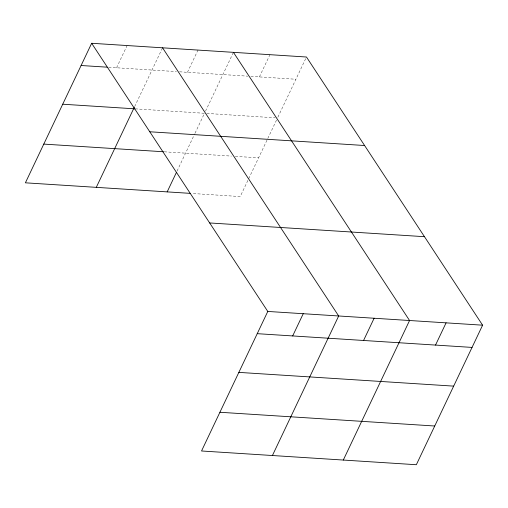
<?xml version="1.0" encoding="UTF-8"?>
<svg xmlns="http://www.w3.org/2000/svg" width="508" height="508" viewBox="0 0 508 508"><rect width="100%" height="100%" fill="white"/><g stroke="black" fill="none" stroke-linecap="round" stroke-linejoin="round"><path stroke-width="0.38" stroke-dasharray="2.54 1.91" d="M116.548 67.774L127.102 45.542M134.633 106.604L162.547 47.809M187.433 72.307L197.987 50.076M177.051 171.094L194.691 133.941M195.028 133.229L204.495 113.284L135.973 108.903M205.518 111.138L233.432 52.349M259.397 76.911L269.951 54.68M276.517 120.098L240.214 196.558L192.043 193.472M277.876 117.24L306.47 57.017M108.668 67.272L176.409 71.603M179.559 71.806L247.745 76.162M250.85 76.365L295.916 79.248M206.826 113.436L275.203 117.812M164.294 151.809L231.4 156.102M235.287 156.35L258.597 157.842"/><path stroke-width="0.76" d="M91.656 43.275L267.786 311.442L201.53 450.983L416.344 464.725L482.6 325.184L306.47 57.017L91.656 43.275L25.4 182.816L190.487 193.377M96.291 187.35L134.29 107.315M167.176 191.884L176.365 172.529M292.678 335.94L303.232 313.715M272.421 455.517L338.677 315.982L162.547 47.809M363.563 340.474L374.117 318.249M343.306 460.051L409.562 320.516L233.432 52.349M435.527 345.078L446.081 322.853M81.102 65.507L107.093 67.17M62.719 104.216L135.185 108.852M149.777 131.775L364.592 145.517M43.783 144.101L163.506 151.759M209.664 222.949L424.478 236.69M267.786 311.442L482.6 325.184M257.232 333.673L472.046 347.415M238.849 372.383L453.663 386.124M219.913 412.267L434.727 426.009"/></g></svg>
